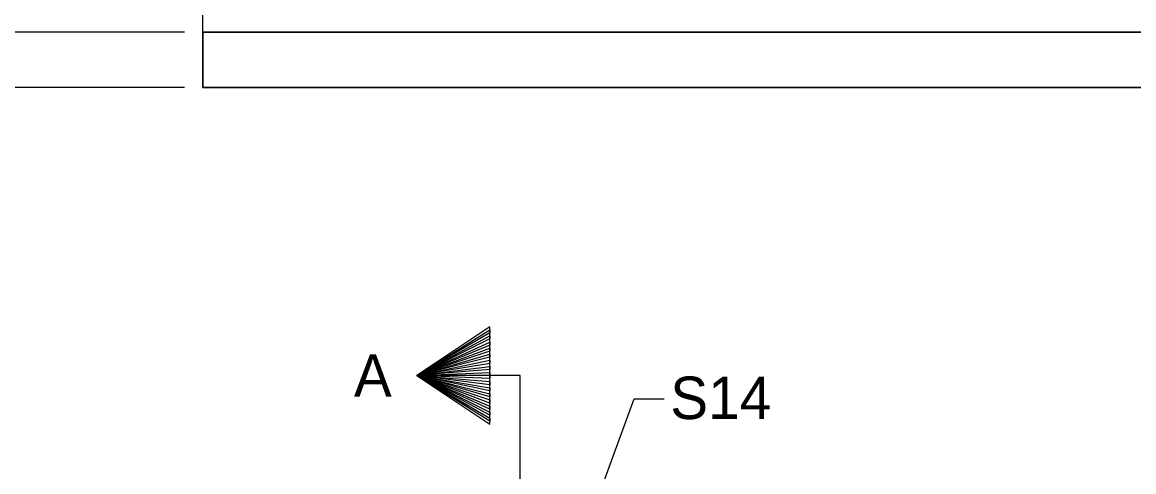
# Model space of a CAD drawing. Extents: x 0 to 34, y -1.6 to 25.2.
# Drawn here: x 3.283 to 7.053, y 8.667 to 10.192 of the extents above; entities that cross this region are included whole.
import ezdxf

# ---------------------------------------------------------------- set-up
doc = ezdxf.new("R2010")
doc.units = 0
for name, color, linetype in [('Arrowhead Terminators CELL', 7, 'Continuous'), ('P_SMU_Concrete_Girder', 7, 'Continuous'), ('SMU_Dimension Lines', 7, 'Continuous'), ('SMU_Text', 7, 'Continuous')]:
    doc.layers.add(name, color=color, linetype=linetype)

msp = doc.modelspace()

# ---------------------------------------------------------------- linework, layer by layer
at = {"layer": 'Arrowhead Terminators CELL'}
msp.add_lwpolyline([(4.8689, 9.1589), (4.6208, 8.9936), (4.8689, 9.1488), (4.8689, 9.1385), (4.6208, 8.9936), (4.8689, 9.1281), (4.8689, 9.1178), (4.6208, 8.9936), (4.8689, 9.1074), (4.8689, 9.0971), (4.6208, 8.9936), (4.8689, 9.0867), (4.8689, 9.0764), (4.6208, 8.9936), (4.8689, 9.066), (4.8689, 9.0557), (4.6208, 8.9936), (4.8689, 9.0454), (4.8689, 9.035), (4.6208, 8.9936), (4.8689, 9.0246), (4.8689, 9.0143), (4.6208, 8.9936), (4.8689, 9.0039), (4.8689, 8.9833), (4.6208, 8.9936), (4.8689, 8.973), (4.8689, 8.9626), (4.6208, 8.9936), (4.8689, 8.9522), (4.8689, 8.9419), (4.6208, 8.9936), (4.8689, 8.9316), (4.8689, 8.9212), (4.6208, 8.9936), (4.8689, 8.9109), (4.8689, 8.9006), (4.6208, 8.9936), (4.8689, 8.8901), (4.8689, 8.8799), (4.6208, 8.9936), (4.8689, 8.8695), (4.8689, 8.8592), (4.6208, 8.9936), (4.8689, 8.8488), (4.8689, 8.8385), (4.6208, 8.9936), (4.8689, 8.8283), (4.8689, 9.1589), (4.6208, 8.9936), (4.8689, 9.1488)], dxfattribs=at)
at = {"layer": 'P_SMU_Concrete_Girder'}
for p, q in [((3.8957, 9.9708), (3.8957, 11.4708)), ((20.4145, 10.1583), (3.8957, 10.1583)), ((3.8957, 10.1583), (3.8957, 9.9708))]:
    msp.add_line(p, q, dxfattribs=at)
for points in [[(3.8957, 9.9708), (20.7895, 9.9708), (20.7895, 11.4708)], [(3.8957, 10.1583), (20.7895, 10.1583), (20.7895, 9.9708), (3.8957, 9.9708)]]:
    msp.add_lwpolyline(points, dxfattribs=at)
at = {"layer": 'SMU_Dimension Lines'}
for p, q in [((3.8327, 10.1583), (3.0276, 10.1583)), ((3.8327, 9.9708), (2.6991, 9.9708))]:
    msp.add_line(p, q, dxfattribs=at)
for points in [[(4.9717, 8.5102), (4.9717, 8.9936), (4.6208, 8.9936)], [(4.9553, 7.8116), (5.359, 8.9142), (5.4605, 8.9142)]]:
    msp.add_lwpolyline(points, dxfattribs=at)

# ---------------------------------------------------------------- texts
at = {"layer": 'SMU_Text'}
for s, p in [('A', (4.4077, 8.9217)), ('S14', (5.4809, 8.8461))]:
    msp.add_text(s, height=0.144, dxfattribs=at).set_placement(p)

doc.saveas('drawing.dxf')
